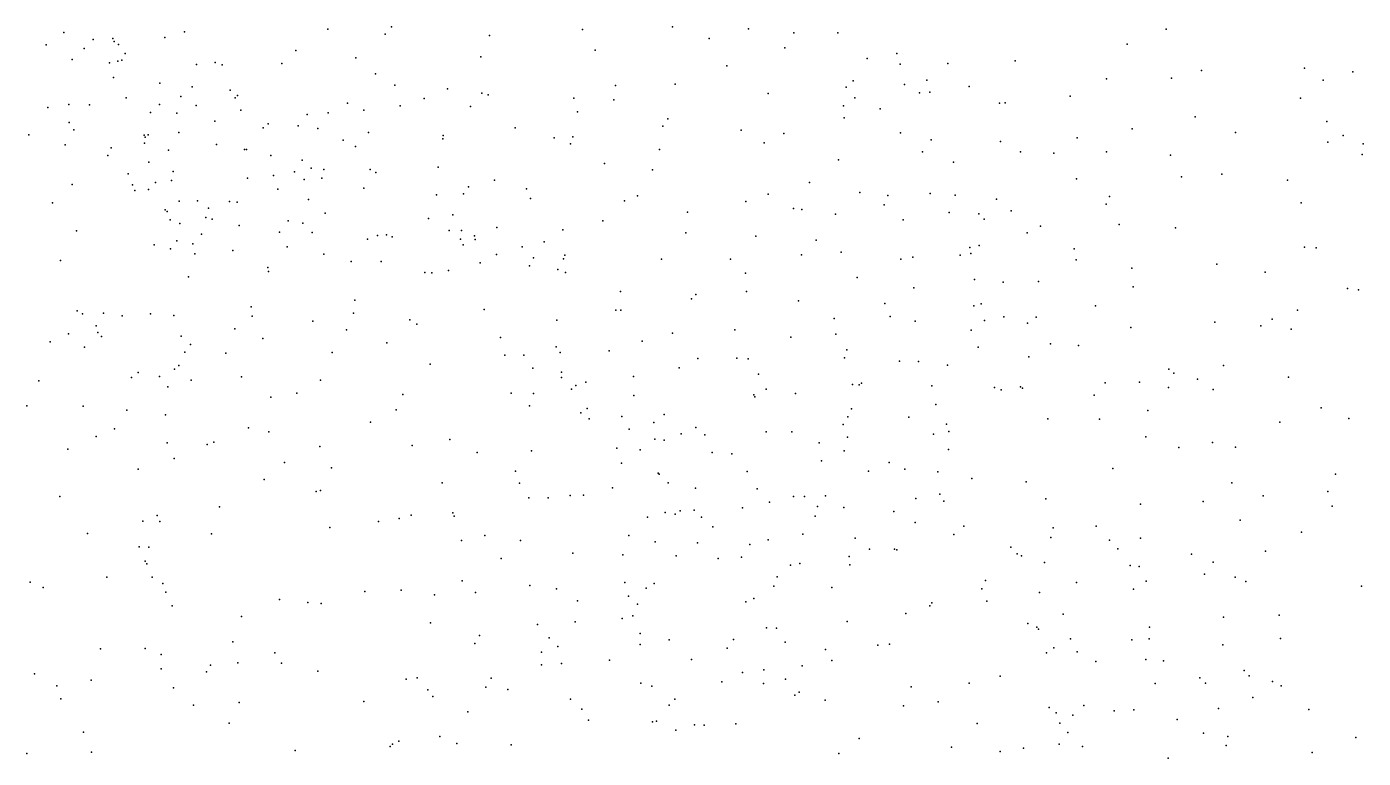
# Model space of a CAD drawing. Header units: metres. Extents: x -25 to 25, y -27.8 to 27.8.
# Drawn here: x -14.126 to -12.582, y 4.253 to 5.099 of the extents above; entities that cross this region are included whole.
import ezdxf

# ---------------------------------------------------------------- set-up
doc = ezdxf.new("R2010")
doc.units = ezdxf.units.M

msp = doc.modelspace()

# ---------------------------------------------------------------- linework, layer by layer
for p in [(-13.7043, 5.0989, 21.2489), (-13.3798, 5.0987, 21.409), (-13.2919, 5.0964, 24.6823), (-12.8093, 5.0962, 16.8202), (-14.0828, 5.0924, 24.3016), (-14.0489, 5.0841, 20.2313), (-14.0265, 5.0854, 23.5614), (-14.0248, 5.0818, 23.1264), (-13.9661, 5.0865, -5.0369), (-13.9435, 5.0929, 17.4093), (-13.7777, 5.0959, 21.185), (-13.7117, 5.0902, 17.3995), (-13.5912, 5.0887, -5.581), (-13.4835, 5.0955, 24.6883), (-13.3371, 5.0851, 22.0522), (-13.2394, 5.0919, 21.4827), (-13.1887, 5.0919, 24.6555), (-14.1032, 5.0779, 23.0513), (-14.0596, 5.0738, 20.3332), (-14.0199, 5.0784, 24.3822), (-14.0122, 5.0678, 20.123), (-13.8147, 5.0714, 21.1051), (-13.4691, 5.0718, 22.0594), (-13.2499, 5.0745, 22.0727), (-13.1203, 5.0681, 21.6031), (-12.8543, 5.0787, 24.4692), (-14.0732, 5.0612, 23.6937), (-14.03, 5.0573, -4.7085), (-14.0205, 5.0592, 19.8577), (-14.0159, 5.0601, 6.5505), (-13.9295, 5.0553, -5.2108), (-13.9082, 5.0574, -4.3491), (-13.8999, 5.0547, 23.3593), (-13.8312, 5.0565, 24.5406), (-13.7456, 5.063, -5.9448), (-13.6012, 5.0642, 22.0592), (-13.3169, 5.0538, 22.1372), (-13.1548, 5.0622, 21.5134), (-13.1166, 5.0557, 22.0213), (-13.0614, 5.0565, 6.06), (-12.9838, 5.0593, 24.5362), (-12.6493, 5.051, 24.297), (-14.0255, 5.0401, 22.1758), (-13.723, 5.0446, 22.0997), (-13.1709, 5.0364, 17.3745), (-13.0856, 5.0371, 24.5821), (-12.878, 5.0385, 16.823), (-12.8029, 5.0393, 24.399), (-12.7685, 5.0484, 16.6229), (-12.6279, 5.0371, 9.2138), (-12.5937, 5.0467, 16.4493), (-13.9721, 5.0338, 19.9671), (-13.9348, 5.0295, -5.9838), (-13.8906, 5.0257, 23.145), (-13.8824, 5.0193, 17.3647), (-13.7004, 5.0314, 24.5904), (-13.6396, 5.0272, -12.945), (-13.6001, 5.0222, -11.7714), (-13.5926, 5.0202, 24.618), (-13.4456, 5.0309, 6.3259), (-13.3767, 5.0326, 17.3903), (-13.269, 5.0219, 22.2157), (-13.179, 5.029, -14.3324), (-13.1116, 5.0323, 22.1387), (-13.0942, 5.0223, 21.7145), (-13.0825, 5.0234, -11.995), (-13.0368, 5.0298, 15.8053), (-14.1015, 5.0054, 19.6257), (-14.077, 5.009, 22.9636), (-14.0534, 5.0085, 17.379), (-14.0109, 5.0166, 20.487), (-13.9724, 5.009, 20.7083), (-13.9477, 5.0182, 23.5353), (-13.9302, 5.008, -3.0431), (-13.8849, 5.0167, -5.3602), (-13.755, 5.0105, -5.5313), (-13.6942, 5.0076, 22.1714), (-13.6664, 5.0158, 21.1818), (-13.6131, 5.0067, -5.7659), (-13.4937, 5.0165, 17.3797), (-13.4476, 5.0142, 22.2049), (-13.182, 5.0074, 22.2353), (-13.1691, 5.0167, 24.5991), (-13.1397, 5.004, 16.232), (-13.0017, 5.0106, 17.1801), (-12.9954, 5.011, 16.6462), (-12.9203, 5.0187, 16.9587), (-12.654, 5.0165, 15.3273), (-14.0769, 4.9882, 23.9327), (-13.9826, 4.9998, 20.2228), (-13.9525, 4.999, 22.2153), (-13.9084, 4.9897, 20.875), (-13.8785, 5.0025, 24.4481), (-13.8018, 4.9976, 6.4724), (-13.7776, 4.9993, 17.3547), (-13.7364, 5.0024, -13.254), (-13.4895, 5.0004, 21.304), (-13.3852, 4.9925, 22.2582), (-13.1813, 4.9937, 21.4575), (-12.7759, 4.9949, 15.4226), (-12.6235, 4.9892, 16.9138), (-14.1233, 4.9739, 6.4733), (-14.0715, 4.9798, -5.0948), (-13.9901, 4.9737, 20.3395), (-13.9854, 4.9738, 22.9892), (-13.9499, 4.9768, 20.7828), (-13.8525, 4.9819, 23.4307), (-13.8469, 4.9866, 22.2126), (-13.8121, 4.9843, 23.2103), (-13.7893, 4.9812, -3.6383), (-13.7309, 4.9768, -13.4721), (-13.6448, 4.9731, 17.359), (-13.5616, 4.982, 22.2271), (-13.3907, 4.9838, 21.3518), (-13.3002, 4.9794, -12.4465), (-13.2512, 4.9756, 17.3705), (-13.1161, 4.9763, -12.1421), (-12.8484, 4.981, 16.687), (-12.729, 4.9766, 8.7726), (-12.6047, 4.9733, 24.1896), (-14.0815, 4.9622, -4.5512), (-14.0281, 4.9589, 24.1331), (-13.9898, 4.9644, 20.423), (-13.989, 4.9713, 20.5832), (-13.9064, 4.9628, -4.2043), (-13.76, 4.9677, 22.2305), (-13.7458, 4.9603, -5.6922), (-13.645, 4.9693, 22.2386), (-13.5162, 4.9704, -12.7748), (-13.4976, 4.9637, 24.5724), (-13.4947, 4.9715, -14.0824), (-13.2737, 4.9646, 22.314), (-13.0806, 4.9682, 22.0351), (-13.0008, 4.9661, 24.4592), (-12.9121, 4.9705, 24.4038), (-12.6223, 4.9656, 16.4206), (-12.5815, 4.9636, 5.8543), (-14.032, 4.9501, -5.2713), (-13.9849, 4.9425, 24.2258), (-13.9619, 4.9562, 20.1406), (-13.874, 4.9568, 23.5236), (-13.872, 4.9571, 23.0495), (-13.8436, 4.95, -5.8186), (-13.8075, 4.9446, -3.1994), (-13.3945, 4.9571, 24.5713), (-13.1879, 4.9452, 22.3502), (-13.0907, 4.9541, 17.2824), (-13.0548, 4.9422, 22.1707), (-12.9774, 4.9543, 17.0456), (-12.939, 4.9528, 5.9952), (-12.8783, 4.9542, 8.8909), (-12.8041, 4.9506, 24.3081), (-12.5828, 4.9512, 9.9376), (-14.0085, 4.9287, 17.3355), (-13.9566, 4.9317, 20.0269), (-13.8408, 4.9271, 17.3234), (-13.8165, 4.931, 22.2961), (-13.7973, 4.9354, -11.7221), (-13.7824, 4.9337, 23.0451), (-13.7289, 4.9339, 23.2322), (-13.7225, 4.9305, 23.1325), (-13.6505, 4.9366, 6.3537), (-13.4584, 4.9408, -11.7616), (-13.4026, 4.9336, 22.3681), (-12.745, 4.9286, 9.4578), (-14.0733, 4.9165, 22.6), (-14.0036, 4.9163, 23.9377), (-13.9772, 4.919, 20.5086), (-13.9585, 4.921, 23.7541), (-13.8708, 4.9238, 20.918), (-13.8356, 4.9111, 22.9447), (-13.8054, 4.9222, 23.4678), (-13.7849, 4.924, 21.0446), (-13.7363, 4.9121, 23.3756), (-13.6153, 4.9139, 21.2012), (-13.5853, 4.9216, 22.3521), (-13.5483, 4.9116, 17.3456), (-13.2215, 4.9189, 21.4352), (-12.9129, 4.9231, 16.8039), (-12.7916, 4.9252, 16.5824), (-12.6689, 4.9215, 9.672), (-14.0008, 4.9095, 22.7964), (-13.9852, 4.9108, 22.4362), (-13.9496, 4.8973, 20.6993), (-13.9284, 4.8975, 24.1756), (-13.8914, 4.8969, 22.4504), (-13.8828, 4.8962, -4.0575), (-13.8003, 4.899, 22.4046), (-13.6525, 4.9044, 24.4716), (-13.621, 4.9059, -13.7922), (-13.5439, 4.9005, 24.5015), (-13.4352, 4.8975, 21.3307), (-13.42, 4.9035, 6.2107), (-13.2948, 4.8969, 17.3597), (-13.269, 4.9053, -14.2461), (-13.1632, 4.9072, 6.0666), (-13.131, 4.9038, 21.5734), (-13.0819, 4.9063, 21.9061), (-13.0529, 4.9041, 24.4219), (-13.0054, 4.8996, 9.1108), (-12.8747, 4.9027, 9.3383), (-14.0962, 4.8953, 19.6192), (-13.9658, 4.8872, 20.6091), (-13.9637, 4.8854, 24.0367), (-13.9159, 4.8891, 22.7999), (-13.781, 4.8835, 22.8681), (-13.6333, 4.8816, 23.1956), (-13.3624, 4.8847, 24.4962), (-13.2399, 4.8886, 24.4796), (-13.2304, 4.8878, 22.4317), (-13.1912, 4.8824, -12.3487), (-13.1349, 4.893, 16.0653), (-13.0598, 4.884, 16.5749), (-13.0257, 4.8826, 8.869), (-12.9884, 4.886, 16.9727), (-12.8786, 4.8936, 16.781), (-12.6531, 4.8954, 24.1428), (-13.9601, 4.8758, 20.3019), (-13.949, 4.8713, -5.6355), (-13.9189, 4.8782, 20.8108), (-13.9114, 4.8766, 22.6618), (-13.8805, 4.869, 23.7459), (-13.8238, 4.8745, 20.9696), (-13.8067, 4.872, -3.5303), (-13.6615, 4.8773, -13.6021), (-13.5828, 4.8668, 22.5775), (-13.4603, 4.8746, 22.5211), (-13.113, 4.8755, 21.6584), (-13.0195, 4.8765, 17.0981), (-12.9546, 4.8685, 24.3048), (-12.8636, 4.8704, 24.245), (-12.7985, 4.8664, 8.5783), (-14.0682, 4.863, 17.3253), (-13.9525, 4.8514, 6.3752), (-13.9239, 4.859, 23.9252), (-13.8337, 4.8614, 23.6711), (-13.796, 4.861, 22.7081), (-13.7322, 4.8534, 23.4867), (-13.7205, 4.8577, 21.0845), (-13.7102, 4.8582, 22.6771), (-13.7036, 4.856, 22.7893), (-13.6377, 4.8635, 23.0522), (-13.6247, 4.8535, 22.8505), (-13.6235, 4.8635, 22.9388), (-13.6086, 4.8572, 17.313), (-13.6075, 4.8529, 22.7223), (-13.5281, 4.8502, 21.2549), (-13.5062, 4.8641, 22.6133), (-13.3642, 4.8607, 22.5596), (-13.2833, 4.8568, 22.4946), (-13.2138, 4.8521, 17.3242), (-12.97, 4.8605, 8.7171), (-13.9784, 4.8467, 17.291), (-13.9595, 4.8421, 20.4529), (-13.9339, 4.8481, 20.1605), (-13.9316, 4.8365, 20.0697), (-13.8875, 4.8402, 24.0445), (-13.8249, 4.8444, 17.2851), (-13.7827, 4.8359, 24.2534), (-13.6216, 4.8469, 23.3063), (-13.5831, 4.8357, -13.0554), (-13.5533, 4.8443, -13.9267), (-13.5042, 4.8349, 22.7339), (-13.2306, 4.8351, 21.4431), (-13.1848, 4.8382, 24.3988), (-13.0474, 4.8349, 22.3255), (-13.0361, 4.8438, 22.0511), (-13.0348, 4.8367, 24.3169), (-13.0253, 4.8459, 22.1389), (-12.9154, 4.8422, 16.7146), (-12.6495, 4.8441, 16.3784), (-12.6358, 4.8432, -14.1708), (-14.0869, 4.8288, -5.4899), (-13.8472, 4.8206, 20.9053), (-13.7508, 4.8277, 23.5733), (-13.7161, 4.8276, 17.2847), (-13.6019, 4.8258, 6.2317), (-13.545, 4.8226, 23.1564), (-13.5401, 4.8319, 23.0181), (-13.5056, 4.8306, 17.3181), (-13.3924, 4.8303, 22.6501), (-13.3127, 4.8304, 21.3956), (-13.1157, 4.8304, 17.2635), (-13.1019, 4.8324, 22.392), (-12.9131, 4.8295, -11.9747), (-12.8489, 4.8197, 24.1713), (-12.7507, 4.8245, 16.446), (-13.9388, 4.8098, 20.2448), (-13.8465, 4.8161, 23.807), (-13.6659, 4.8147, -11.7169), (-13.6577, 4.8145, 24.3056), (-13.6385, 4.8171, -13.4411), (-13.5121, 4.8181, 24.3901), (-13.5032, 4.8149, 22.9024), (-13.2954, 4.8142, -11.7234), (-13.1664, 4.8092, 22.4692), (-13.0307, 4.8067, 17.034), (-12.9977, 4.8038, 24.2386), (-12.9566, 4.8043, 16.7894), (-12.6948, 4.8152, 24.0759), (-13.4398, 4.7927, 21.3192), (-13.3525, 4.7895, -12.7031), (-13.2943, 4.7927, 6.0806), (-13.1008, 4.7969, 21.7957), (-12.8475, 4.7983, 16.566), (-12.5998, 4.7964, 16.9117), (-12.5871, 4.7946, 15.0865), (-13.8665, 4.775, -11.6356), (-13.7466, 4.783, 23.6877), (-13.5973, 4.7722, 23.4532), (-13.3578, 4.7845, 24.3591), (-13.2341, 4.782, 24.3274), (-13.1344, 4.7788, 21.6518), (-13.0315, 4.7764, 9.3512), (-13.0231, 4.7786, 22.1938), (-12.8908, 4.7761, 16.6394), (-14.0677, 4.7704, 19.6791), (-14.0612, 4.7669, 10.4569), (-14.0371, 4.7678, 6.2773), (-14.0156, 4.7648, 10.6548), (-13.9826, 4.7672, 19.8632), (-13.9559, 4.7651, 20.3733), (-13.8653, 4.7644, -2.8881), (-13.7953, 4.7585, -3.3151), (-13.7483, 4.7677, 24.0967), (-13.6831, 4.76, 23.6288), (-13.5132, 4.7599, 23.2164), (-13.4452, 4.7712, -12.8745), (-13.4395, 4.7714, 24.3273), (-13.1928, 4.7615, 21.57), (-13.1281, 4.7641, 24.2686), (-13.0992, 4.7586, 16.4331), (-13.0191, 4.7595, 16.9395), (-12.9967, 4.7636, 8.5508), (-12.9593, 4.7632, -11.6981), (-12.7531, 4.7574, 9.8644), (-12.6867, 4.7608, 16.3791), (-12.6575, 4.7711, 8.3589), (-14.0777, 4.7438, 10.809), (-14.0454, 4.7532, 17.2881), (-14.0437, 4.7456, 19.767), (-13.9474, 4.7411, 20.1951), (-13.8852, 4.7498, 6.2473), (-13.7564, 4.7487, 23.9504), (-13.6749, 4.7551, 24.1648), (-13.3797, 4.7448, 21.3815), (-13.3078, 4.7484, 24.2938), (-13.1909, 4.7437, 9.1445), (-13.0344, 4.7481, 22.1035), (-12.9695, 4.7563, 24.1552), (-12.8501, 4.7514, 15.435), (-12.6997, 4.7533, 15.2194), (-12.665, 4.7493, 5.9451), (-14.0986, 4.7348, -4.2614), (-14.0589, 4.7286, 10.3026), (-14.0393, 4.7408, -11.5247), (-13.9366, 4.7317, 20.6768), (-13.8531, 4.7387, 10.5826), (-13.7097, 4.7335, 23.7784), (-13.5784, 4.7397, 17.2899), (-13.514, 4.729, 24.2471), (-13.4148, 4.7356, 22.7487), (-13.243, 4.74, 22.5558), (-13.1783, 4.7256, -12.4594), (-13.0264, 4.7286, 22.2872), (-12.9429, 4.7322, 16.7174), (-12.9104, 4.7306, 24.085), (-13.943, 4.7227, 17.2652), (-13.8956, 4.7217, 20.8228), (-13.7728, 4.7224, 17.2614), (-13.5732, 4.7193, 21.2455), (-13.5514, 4.7191, -11.6723), (-13.5093, 4.7225, 23.3089), (-13.4529, 4.7244, 22.8542), (-13.3505, 4.7155, 22.6902), (-13.3052, 4.7156, -14.0604), (-13.2921, 4.7149, 21.4728), (-13.1808, 4.7162, 22.4634), (-13.1175, 4.7125, 5.9948), (-13.0955, 4.712, 21.9175), (-12.968, 4.7174, 15.6865), (-13.997, 4.6994, 6.1269), (-13.9724, 4.6947, 19.9803), (-13.9552, 4.7032, 20.5744), (-13.9499, 4.7075, 20.1081), (-13.6598, 4.7089, 23.8803), (-13.5409, 4.7042, 23.4727), (-13.5078, 4.6997, 21.302), (-13.372, 4.7047, 24.2319), (-13.2802, 4.6971, 24.1779), (-13.062, 4.7078, 15.888), (-12.806, 4.7029, 23.9963), (-12.8002, 4.6985, -11.666), (-12.743, 4.7073, 16.4175), (-14.1117, 4.6896, 19.6677), (-14.0046, 4.6934, -2.7779), (-13.9629, 4.6825, 20.2854), (-13.9357, 4.6903, 10.8674), (-13.8776, 4.6943, -3.8522), (-13.7864, 4.6904, 10.7528), (-13.5078, 4.6933, 24.1372), (-13.4965, 4.6798, -13.3895), (-13.4913, 4.6841, -13.6462), (-13.4799, 4.6879, 23.0351), (-13.4246, 4.6946, 17.3024), (-13.2713, 4.6798, 17.2831), (-13.1716, 4.6854, 9.3007), (-13.164, 4.6848, 24.1114), (-13.1612, 4.687, 21.7375), (-13.0801, 4.6837, 24.088), (-13.0075, 4.6818, 16.8664), (-12.9775, 4.6827, 16.7824), (-12.9751, 4.6813, 16.6243), (-12.8799, 4.6871, 16.5925), (-12.8399, 4.6881, -12.0786), (-12.8067, 4.682, 16.4765), (-12.7732, 4.6917, -14.1319), (-12.7548, 4.6795, 10.0015), (-12.668, 4.6938, 10.193), (-13.8439, 4.6707, 6.0761), (-13.8139, 4.6752, 20.9621), (-13.6913, 4.6737, 17.266), (-13.566, 4.6752, 23.7018), (-13.5402, 4.675, 24.0542), (-13.4244, 4.6727, 24.0964), (-13.2858, 4.6734, 22.6259), (-13.2847, 4.671, 24.0879), (-13.2377, 4.6751, 21.6012), (-13, 4.6791, -12.2452), (-12.8923, 4.6732, 5.9914), (-14.1258, 4.6606, 17.3007), (-14.0605, 4.6604, 19.8179), (-14.0103, 4.6558, 17.2638), (-13.9655, 4.6504, 20.181), (-13.6991, 4.656, 10.5167), (-13.545, 4.6607, 23.9048), (-13.4855, 4.6527, 23.5913), (-13.4783, 4.6575, 23.6901), (-13.3892, 4.6506, -13.8792), (-13.1727, 4.6572, 8.6003), (-13.0752, 4.6623, 22.0155), (-12.8305, 4.6554, 8.2969), (-12.6303, 4.6583, -11.6471), (-14.0243, 4.634, 19.9137), (-13.8695, 4.6352, 20.8657), (-13.7286, 4.6417, -3.1093), (-13.4759, 4.6457, 23.3995), (-13.4382, 4.6483, 23.9307), (-13.4296, 4.6336, 23.8254), (-13.4012, 4.6416, 22.815), (-13.3528, 4.6358, 23.9732), (-13.1826, 4.6391, 23.9728), (-13.177, 4.6481, -11.5811), (-13.1067, 4.6477, 22.3758), (-13.063, 4.6396, 17.0482), (-12.9459, 4.6455, 23.9672), (-12.8864, 4.6453, 9.76), (-12.6779, 4.6419, 16.3562), (-12.5983, 4.6459, 23.8875), (-14.0457, 4.6253, 11.0578), (-13.9635, 4.6178, 20.3953), (-13.9098, 4.6186, -11.5335), (-13.8459, 4.6306, -3.7077), (-13.637, 4.6218, 10.7169), (-13.4002, 4.6222, 23.6819), (-13.3893, 4.6209, -13.2191), (-13.3697, 4.6283, 23.8851), (-13.3421, 4.6273, 17.2995), (-13.2714, 4.6305, 23.9221), (-13.2418, 4.6308, 22.5501), (-13.2102, 4.6181, 17.2467), (-13.1774, 4.6246, -12.6017), (-13.0781, 4.6279, 23.9343), (-13.0604, 4.6311, 22.1221), (-12.8328, 4.6248, 16.7452), (-12.7558, 4.6182, 15.0916), (-14.0783, 4.6106, -4.1298), (-13.9173, 4.6159, 20.7642), (-13.787, 4.6135, 10.982), (-13.6804, 4.6147, -2.8302), (-13.6054, 4.6069, 17.269), (-13.5424, 4.6085, 5.9794), (-13.4441, 4.6117, 23.3174), (-13.4171, 4.6099, 23.5192), (-13.334, 4.6068, 21.5214), (-13.3111, 4.6051, 23.7785), (-13.1814, 4.6088, 21.8168), (-13.0608, 4.6103, 16.4016), (-12.7947, 4.6125, 23.9088), (-12.729, 4.6131, -13.9986), (-13.9971, 4.5874, 20.05), (-13.9554, 4.5997, 20.5524), (-13.8279, 4.5952, 17.2492), (-13.7736, 4.5892, 21.0362), (-13.4385, 4.5943, 22.944), (-13.2076, 4.5973, -14.007), (-13.1292, 4.5951, 21.9584), (-13.1112, 4.5875, 17.1739), (-12.871, 4.5884, 15.3887), (-13.8514, 4.5756, -2.6512), (-13.6457, 4.5715, 11.076), (-13.5609, 4.5852, 10.8655), (-13.5565, 4.5712, 21.3225), (-13.3963, 4.5828, -11.5786), (-13.3951, 4.5816, -13.5145), (-13.3847, 4.5718, 5.9686), (-13.2934, 4.5848, 9.2348), (-13.1531, 4.5852, 9.4672), (-13.073, 4.5845, 16.1458), (-13.0337, 4.5768, 16.9142), (-12.9709, 4.5727, 16.7403), (-12.7334, 4.5718, 16.3964), (-12.6134, 4.5818, 16.3228), (-14.0874, 4.5557, 17.2864), (-13.7913, 4.5618, 10.1429), (-13.7864, 4.563, 11.1824), (-13.498, 4.5571, 17.2841), (-13.4824, 4.5573, 21.3951), (-13.4489, 4.5658, 23.0994), (-13.353, 4.5657, 8.9423), (-13.2818, 4.5646, 21.7203), (-13.2397, 4.556, -12.9824), (-13.227, 4.5557, 22.4779), (-13.203, 4.5566, 21.9402), (-13.0706, 4.5586, 23.8485), (-12.6972, 4.5565, 23.8631), (-12.6226, 4.5617, 8.1243), (-13.9032, 4.5439, 20.8136), (-13.5455, 4.5543, 11.2601), (-13.5235, 4.5544, 10.4601), (-13.2987, 4.5426, 23.6163), (-13.2676, 4.5495, 11.2562), (-13.2122, 4.5444, 11.4715), (-13.1817, 4.5433, -12.8276), (-13.0983, 4.5535, 22.2485), (-13.0663, 4.5505, 17.0494), (-12.9481, 4.5532, 15.6684), (-12.839, 4.5469, 10.0332), (-12.7664, 4.5503, -11.4763), (-12.6175, 4.5447, 23.831), (-13.9917, 4.5273, 20.1913), (-13.9752, 4.5338, 10.0228), (-13.9721, 4.5268, 20.4004), (-13.7192, 4.527, 21.1349), (-13.6955, 4.5304, 5.9124), (-13.6815, 4.5343, 11.3469), (-13.6336, 4.5372, -2.6542), (-13.6321, 4.533, -2.9571), (-13.4087, 4.5319, 10.904), (-13.3882, 4.5375, 23.4154), (-13.3766, 4.5354, 22.7894), (-13.3708, 4.5395, 21.5927), (-13.3547, 4.5401, 11.0744), (-13.346, 4.5321, 8.7384), (-13.2147, 4.5331, 23.6983), (-13.1238, 4.5385, 8.3706), (-13.0994, 4.5259, 11.2688), (-12.7237, 4.5284, 10.2796), (-14.0555, 4.5131, 20.0018), (-13.9124, 4.5126, -3.7908), (-13.7755, 4.5201, -11.5213), (-13.5966, 4.5109, -11.5423), (-13.43, 4.5107, 23.2439), (-13.3332, 4.5207, 22.6776), (-13.2289, 4.5122, 17.2437), (-13.0545, 4.5118, -12.569), (-13.0432, 4.5217, -13.95), (-12.9399, 4.5198, 23.8359), (-12.8903, 4.5217, 16.6078), (-12.6528, 4.5146, 16.7677), (-13.9957, 4.4978, -3.9301), (-13.9849, 4.4972, 11.3643), (-13.6236, 4.5049, 21.2833), (-13.5553, 4.505, 11.5532), (-13.3996, 4.5035, 10.5878), (-13.3506, 4.5023, 21.8255), (-13.2903, 4.5004, 9.3761), (-13.2691, 4.5058, 22.5488), (-13.1686, 4.5077, 22.1667), (-13.1522, 4.495, -13.783), (-13.1231, 4.495, 9.6117), (-13.1206, 4.4942, 23.7518), (-12.9886, 4.4975, 16.8249), (-12.9425, 4.5086, 16.5162), (-12.8746, 4.5056, -13.8706), (-12.8652, 4.4954, 15.2224), (-12.8389, 4.5079, 23.8357), (-13.9891, 4.4813, 20.3044), (-13.5777, 4.4842, 21.3603), (-13.4947, 4.4902, 10.3054), (-13.4369, 4.4883, 23.0162), (-13.3756, 4.4872, 9.1456), (-13.3267, 4.4844, 21.9343), (-13.3, 4.4858, 8.5514), (-13.1756, 4.4866, -13.2855), (-12.9813, 4.4897, 15.933), (-12.9764, 4.4872, 9.8479), (-12.9499, 4.4795, 16.7234), (-12.78, 4.4891, 16.4545), (-12.755, 4.48, -13.7034), (-12.6944, 4.4928, 16.3746), (-13.9871, 4.4782, 17.27), (-13.2587, 4.4632, -11.4467), (-13.2434, 4.4764, 22.4455), (-13.2327, 4.4784, 11.6817), (-13.1746, 4.477, -13.4692), (-12.851, 4.4762, 15.0698), (-12.8406, 4.4751, 16.5307), (-12.7651, 4.4661, 23.8066), (-14.1218, 4.4569, 9.8461), (-14.107, 4.4507, 5.6973), (-14.0333, 4.4628, 20.1492), (-13.9807, 4.4628, -2.4407), (-13.9684, 4.4555, 20.5145), (-13.6226, 4.4583, 17.2897), (-13.5444, 4.4531, -2.8519), (-13.5136, 4.449, 17.2994), (-13.4349, 4.4564, 21.7425), (-13.4102, 4.45, 21.8728), (-13.401, 4.4554, 22.85), (-13.2626, 4.4524, 22.1537), (-13.1957, 4.4507, 23.6372), (-13.0224, 4.4491, -13.2636), (-13.0181, 4.4587, -13.6671), (-12.913, 4.4566, 11.2617), (-12.8468, 4.4488, -12.3637), (-12.8324, 4.4579, 8.0895), (-12.7297, 4.4628, -13.5473), (-12.717, 4.4577, -12.2522), (-12.5837, 4.4522, -13.4164), (-13.965, 4.4453, 11.5153), (-13.8338, 4.4369, 5.7973), (-13.8009, 4.4332, 21.0233), (-13.7856, 4.4322, -3.3512), (-13.7351, 4.4462, 17.2767), (-13.693, 4.4475, 21.203), (-13.6548, 4.4424, 11.6844), (-13.6074, 4.4449, -2.365), (-13.4896, 4.4353, 21.5507), (-13.4304, 4.4405, -2.4875), (-13.2949, 4.4341, 17.2799), (-13.2857, 4.4379, 10.6718), (-13.0801, 4.433, 17.095), (-13.0164, 4.4349, 8.1639), (-12.9555, 4.4449, -13.5004), (-13.9578, 4.4294, 20.6248), (-13.8775, 4.4173, 20.8782), (-13.4256, 4.4179, -2.3202), (-13.4199, 4.4313, 23.1906), (-13.1101, 4.4206, 10.9198), (-13.0822, 4.4297, 23.7007), (-12.9281, 4.4197, 11.1047), (-12.6785, 4.4187, 14.6959), (-13.6594, 4.4097, 21.273), (-13.5358, 4.4081, 21.4731), (-13.4922, 4.4111, 10.1513), (-13.4378, 4.4147, 8.9273), (-13.2711, 4.404, 22.225), (-13.2596, 4.4038, 8.3577), (-13.1777, 4.4115, 17.219), (-12.9689, 4.4092, -12.6574), (-12.9587, 4.4047, 16.1369), (-12.9569, 4.4026, -12.9488), (-12.8284, 4.4048, 10.261), (-12.743, 4.4166, -13.2968), (-13.8878, 4.3878, 17.282), (-13.6081, 4.3861, 21.3691), (-13.6027, 4.3951, 10.0163), (-13.522, 4.3926, 21.66), (-13.417, 4.3975, 11.8412), (-13.3836, 4.3901, 9.3226), (-13.3092, 4.3905, 23.414), (-13.2495, 4.3874, 22.3423), (-12.9196, 4.3912, 5.9681), (-12.849, 4.3904, 11.6293), (-12.8289, 4.3915, -13.1601), (-12.6772, 4.3917, 23.775), (-14.0405, 4.3798, 20.2568), (-13.9889, 4.3803, 20.4389), (-13.9705, 4.3734, 17.2908), (-13.8393, 4.375, 20.964), (-13.5312, 4.376, 21.7537), (-13.5122, 4.3826, 21.8438), (-13.4169, 4.3847, 23.0917), (-13.3164, 4.3805, 22.614), (-13.2027, 4.3792, 23.5676), (-13.1423, 4.3842, 9.8144), (-13.129, 4.3853, 11.8303), (-12.9474, 4.3752, 16.7609), (-12.9392, 4.381, 10.1474), (-12.912, 4.3762, 16.3316), (-12.7438, 4.3844, -11.3217), (-13.9704, 4.3567, -2.3007), (-13.9136, 4.3611, -11.406), (-13.8817, 4.3636, 9.8192), (-13.8316, 4.3631, -2.2309), (-13.5309, 4.3613, 17.322), (-13.5078, 4.3629, -2.1205), (-13.4524, 4.3668, 22.0402), (-13.3577, 4.3674, 22.1672), (-13.2743, 4.3556, 22.4322), (-13.2297, 4.3602, 10.3554), (-13.1954, 4.3665, 10.5091), (-12.8907, 4.3651, 16.657), (-12.8329, 4.3673, 16.4694), (-12.8122, 4.3661, 23.7585), (-14.117, 4.3509, 20.0469), (-14.0515, 4.3437, 17.3259), (-13.9179, 4.3534, 20.8082), (-13.7896, 4.3539, 21.0548), (-13.6873, 4.3447, 11.9347), (-13.6747, 4.3461, 17.3152), (-13.5891, 4.3459, -2.9651), (-13.4164, 4.3402, -2.7224), (-13.3226, 4.3418, -2.1107), (-13.2988, 4.3523, 9.6206), (-13.2746, 4.3399, 5.9027), (-13.2491, 4.3449, 23.4823), (-13.0369, 4.3402, 17.0174), (-13.0012, 4.3483, -11.2487), (-12.822, 4.3397, 16.5492), (-12.7703, 4.3463, 10.4959), (-12.7639, 4.3403, 10.9609), (-12.7191, 4.3547, 16.589), (-12.7134, 4.3485, 11.1275), (-12.6862, 4.3421, 16.4067), (-14.0912, 4.3372, 20.136), (-13.9563, 4.3349, 20.6609), (-13.6625, 4.3326, 9.8608), (-13.6567, 4.3246, 21.3116), (-13.5952, 4.3356, 21.6033), (-13.5698, 4.3327, 21.9271), (-13.4036, 4.3368, 17.3322), (-13.2382, 4.3262, 10.0295), (-13.2333, 4.3298, 11.9312), (-13.1039, 4.3358, 10.1397), (-12.6765, 4.3372, -12.4246), (-14.0865, 4.3221, 11.8618), (-13.9332, 4.3148, 11.9672), (-13.8804, 4.3177, 20.8882), (-13.7362, 4.319, 21.1764), (-13.4974, 4.3215, 22.1065), (-13.4845, 4.3099, 5.8261), (-13.3835, 4.3146, 9.9144), (-13.3771, 4.3218, 23.1994), (-13.2034, 4.3206, 17.2418), (-13.1128, 4.3139, -2.0722), (-13.0725, 4.3184, 10.4116), (-12.9446, 4.312, 11.8625), (-12.9044, 4.3142, 23.7252), (-12.8466, 4.3094, 14.8632), (-12.7486, 4.3107, 16.4817), (-12.7092, 4.3234, 10.704), (-12.6444, 4.3096, 14.5688), (-13.8918, 4.2939, 17.3296), (-13.6163, 4.307, 21.8021), (-13.4766, 4.2973, 17.3492), (-13.4029, 4.2953, 22.9315), (-13.398, 4.2963, 23.0819), (-13.3063, 4.2933, 23.3726), (-13.0276, 4.2935, 23.6561), (-12.9364, 4.3059, 8.0145), (-12.932, 4.2937, -2.0108), (-12.9172, 4.3031, 15.8769), (-12.8693, 4.3082, 10.6135), (-12.7964, 4.2982, 5.9406), (-14.0602, 4.2834, 5.7183), (-13.6483, 4.2785, 21.4677), (-13.3759, 4.2859, 22.8486), (-13.3543, 4.2918, 22.7397), (-13.3429, 4.2915, 22.3346), (-12.923, 4.283, 16.7912), (-12.7662, 4.2823, -12.7174), (-12.738, 4.2784, 11.7422), (-13.7058, 4.2668, 21.252), (-13.7031, 4.2695, -2.0219), (-13.6959, 4.2731, -11.3749), (-13.629, 4.2704, 21.9639), (-13.5662, 4.2687, 9.7304), (-13.1641, 4.2762, 23.5407), (-13.0574, 4.2661, -2.2555), (-12.9742, 4.265, 16.9182), (-12.9327, 4.2698, 15.6363), (-12.9059, 4.267, -1.7268), (-12.74, 4.2682, 23.7321), (-12.5901, 4.2774, -12.9659), (-14.1258, 4.259, 17.3833), (-14.0508, 4.2602, 20.333), (-13.8157, 4.2621, -3.3617), (-13.1876, 4.2589, -11.2106), (-13.0011, 4.2613, 17.0004), (-12.8071, 4.2533, 16.2604), (-12.6406, 4.2599, 23.7258)]:
    msp.add_point(p)

doc.saveas('drawing.dxf')
